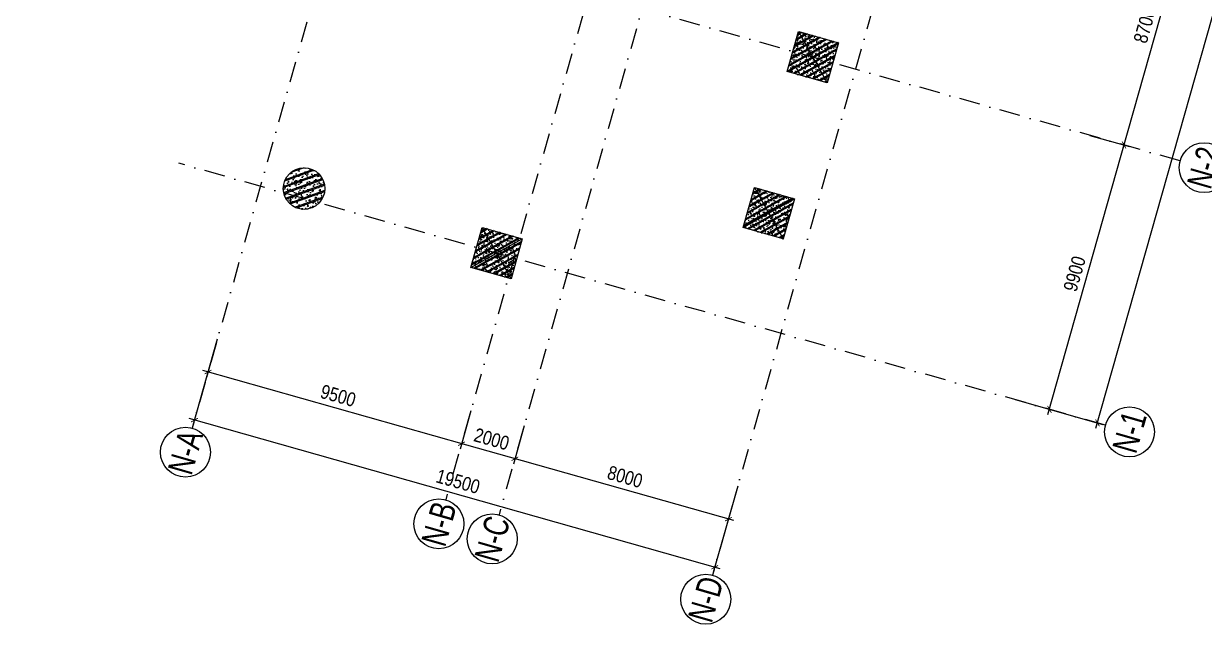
# Model space of a CAD drawing. Header units: millimetres. Extents: x -1307469 to 1307234, y -626931 to 1119422.
# Drawn here: x -69802 to -27223, y 69602 to 91800 of the extents above; entities that cross this region are included whole.
import ezdxf
from ezdxf.enums import TextEntityAlignment as Align

# ---------------------------------------------------------------- set-up
doc = ezdxf.new("R2010")
doc.units = ezdxf.units.MM
doc.header["$LTSCALE"] = 300
doc.header["$MEASUREMENT"] = 0
doc.linetypes.add('DASHDOT', pattern=[1, 0.5, -0.25, 0, -0.25])
doc.linetypes.add('HIDDEN', pattern=[0.375, 0.25, -0.125])
doc.layers.add('KT-Chi gioi XD', color=7, linetype='HIDDEN', true_color=0x0066cc)
for name, color, linetype in [('KT-Hatch', 251, 'Continuous'), ('KT-Kich thuoc', 9, 'Continuous'), ('KT-Luoi truc South Tower', 8, 'DASHDOT'), ('KT-Net cot vach', 6, 'Continuous'), ('ST_MBDV Cot vach 220805$0$AUDIT_I_220805193045-1', 50, 'Continuous')]:
    doc.layers.add(name, color=color, linetype=linetype)
doc.styles.add('Arial Narrow', font='ARIALN.TTF')
doc.styles.add('ST_MBDV Cot vach 220805$0$HBA-Text', font='GOTHIC.TTF')
doc.dimstyles.new('ccu12-200', dxfattribs={"dimscale": 200, "dimtxt": 2.5, "dimasz": 1, "dimexe": 1, "dimexo": 2, "dimgap": 1, "dimtad": 1, "dimdec": 0, "dimdsep": 46, "dimtxsty": 'Arial Narrow', "dimblk": 'ARCHTICK', "dimcen": -1, "dimdle": 1, "dimclrd": 256, "dimclre": 256, "dimclrt": 3, "dimadec": 0, "dimazin": 2, "dimtfac": 0.1, "dimtdec": 0, "dimtmove": 0, "dimatfit": 1, "dimldrblk": 'ARCHTICK', "dimfxl": 1, "dimtvp": 0.833333, "dimtolj": 1, "dimtzin": 12, "dimarcsym": 0})
pattern_1 = [(50, (550, 1550), (286.904, -25.1), [30, -330]), (355, (550, 1550), (-55.5, 300.877), [24, -264]), (100.451, (573.9, 1547.9), (231.404, 275.776), [25.496, -280.457]), (46.184, (550, 1630), (426.896, -66.21), [45, -495]), (96.636, (585.57, 1624.5), (373.865, 389.65), [38.244, -420.685]), (351.184, (550, 1630), (373.865, 389.65), [36, -396]), (21, (590, 1610), (238.763, -161.048), [30, -330]), (326, (590, 1610), (97.326, 290.06), [24, -264]), (71.451, (609.9, 1596.58), (336.09, 129.012), [25.496, -280.457]), (37.5, (550, 1550), (4.864, 133.1575), [0, -260.8, 0, -268, 0, -265]), (7.5, (550, 1550), (105.228, 157.765), [0, -152.8, 0, -254.8, 0, -101]), (327.5, (460.8, 1550), (213.529, -9.022), [0, -100, 0, -312, 0, -414]), (317.5, (420.8, 1550), (233.274, 40.042), [0, -130, 0, -207.2, 0, -294]), (45, (550, 1550), (-120.208, 120.208), []), (45, (550, 1599), (-120.208, 120.208), [])]

# ---------------------------------------------------------------- blocks, each defined once
blk = doc.blocks.new('_ARCHTICK')
at = {"color": 0, "linetype": 'ByBlock', "const_width": 0.15}
blk.add_lwpolyline([(-0.5, -0.5), (0.5, 0.5)], dxfattribs=at)
blk = doc.blocks.new('*D420')
at = {"layer": 'Defpoints', "color": 0, "transparency": 16777216}
for p in [(-29373, 96253, 0), (-27752, 95795), (-31738, 87881, 0)]:
    blk.add_point(p, dxfattribs=at)
at = {"layer": 'KT-Kich thuoc', "lineweight": -2, "transparency": 16777216}
for p, q in [((-30173, 87230), (-27698, 95988)), ((-28988, 96144), (-27560, 95741)), ((-31353, 87772), (-29926, 87369))]:
    blk.add_line(p, q, dxfattribs=at)
at = {"layer": 'KT-Kich thuoc', "lineweight": -2, "transparency": 16777216, "xscale": 200, "yscale": 200, "zscale": 200}
for p, rotation in [((-27752, 95795), 74.2212191827257), ((-30118, 87423), 254.2212191827257)]:
    blk.add_blockref('_ARCHTICK', p, dxfattribs=dict(at, rotation=rotation))
at = {"layer": 'KT-Kich thuoc', "color": 3, "transparency": 16777216, "insert": (-29373, 91733), "char_height": 500, "attachment_point": 5, "rotation": 74.2212, "style": 'Arial Narrow'}
blk.add_mtext('\\A1;8700', dxfattribs=at)
blk = doc.blocks.new('*D421')
at = {"layer": 'Defpoints', "color": 0, "transparency": 16777216}
for p in [(-31738, 87881, 0), (-30118, 87423), (-34430, 78354, 0)]:
    blk.add_point(p, dxfattribs=at)
at = {"layer": 'KT-Kich thuoc', "lineweight": -2, "transparency": 16777216}
for p, q in [((-31353, 87772), (-29926, 87369)), ((-32865, 77704), (-30064, 87615)), ((-34045, 78245), (-32618, 77842))]:
    blk.add_line(p, q, dxfattribs=at)
at = {"layer": 'KT-Kich thuoc', "lineweight": -2, "transparency": 16777216, "xscale": 200, "yscale": 200, "zscale": 200}
for p, rotation in [((-30118, 87423), 74.2212191827257), ((-32810, 77896), 254.2212191827257)]:
    blk.add_blockref('_ARCHTICK', p, dxfattribs=dict(at, rotation=rotation))
at = {"layer": 'KT-Kich thuoc', "color": 3, "transparency": 16777216, "insert": (-31902, 82783), "char_height": 500, "attachment_point": 5, "rotation": 74.2212, "style": 'Arial Narrow'}
blk.add_mtext('\\A1;9900', dxfattribs=at)
blk = doc.blocks.new('*D422')
at = {"layer": 'Defpoints', "color": 0, "transparency": 16777216}
for p in [(-14254, 149758, 0), (-10901, 148811), (-34430, 78354, 0)]:
    blk.add_point(p, dxfattribs=at)
at = {"layer": 'KT-Kich thuoc', "lineweight": -2, "transparency": 16777216}
for p, q in [((-13869, 149649), (-10709, 148756)), ((-31132, 77214), (-10847, 149003)), ((-34045, 78245), (-30886, 77352))]:
    blk.add_line(p, q, dxfattribs=at)
at = {"layer": 'KT-Kich thuoc', "lineweight": -2, "transparency": 16777216, "xscale": 200, "yscale": 200, "zscale": 200}
for p, rotation in [((-10901, 148811), 74.2212191827257), ((-31078, 77407), 254.2212191827257)]:
    blk.add_blockref('_ARCHTICK', p, dxfattribs=dict(at, rotation=rotation))
at = {"layer": 'KT-Kich thuoc', "color": 3, "transparency": 16777216, "insert": (-21428, 113232), "char_height": 500, "attachment_point": 5, "rotation": 74.2212, "style": 'Arial Narrow'}
blk.add_mtext('\\A1;74200', dxfattribs=at)
blk = doc.blocks.new('*D434')
at = {"layer": 'Defpoints', "color": 0, "transparency": 16777216}
for p in [(-62708, 80812, 0), (-63642, 77507), (-43943, 75510, 0)]:
    blk.add_point(p, dxfattribs=at)
at = {"layer": 'KT-Kich thuoc', "lineweight": -2, "transparency": 16777216}
for p, q in [((-62817, 80428), (-63697, 77314)), ((-44684, 72150), (-63835, 77561)), ((-44052, 75125), (-44931, 72012))]:
    blk.add_line(p, q, dxfattribs=at)
at = {"layer": 'KT-Kich thuoc', "lineweight": -2, "transparency": 16777216, "xscale": 200, "yscale": 200, "zscale": 200}
for p, rotation in [((-63642, 77507), 164.2212191783739), ((-44877, 72204), 344.2212191783739)]:
    blk.add_blockref('_ARCHTICK', p, dxfattribs=dict(at, rotation=rotation))
at = {"layer": 'KT-Kich thuoc', "color": 3, "transparency": 16777216, "insert": (-54136, 75293), "char_height": 500, "attachment_point": 5, "rotation": 344.2212, "style": 'Arial Narrow'}
blk.add_mtext('\\A1;19500', dxfattribs=at)
blk = doc.blocks.new('*D435')
at = {"layer": 'Defpoints', "color": 0, "transparency": 16777216}
for p in [(-51641, 77685, 0), (-52086, 76112), (-43943, 75510, 0)]:
    blk.add_point(p, dxfattribs=at)
at = {"layer": 'KT-Kich thuoc', "lineweight": -2, "transparency": 16777216}
for p, q in [((-51750, 77300), (-52140, 75919)), ((-44195, 73882), (-52279, 76166)), ((-44052, 75125), (-44442, 73744))]:
    blk.add_line(p, q, dxfattribs=at)
at = {"layer": 'KT-Kich thuoc', "lineweight": -2, "transparency": 16777216, "xscale": 200, "yscale": 200, "zscale": 200}
for p, rotation in [((-52086, 76112), 164.2212191783739), ((-44387, 73936), 344.2212191783739)]:
    blk.add_blockref('_ARCHTICK', p, dxfattribs=dict(at, rotation=rotation))
at = {"layer": 'KT-Kich thuoc', "color": 3, "transparency": 16777216, "insert": (-48113, 75462), "char_height": 500, "attachment_point": 5, "rotation": 344.2212, "style": 'Arial Narrow'}
blk.add_mtext('\\A1;8000', dxfattribs=at)
blk = doc.blocks.new('*D436')
at = {"layer": 'Defpoints', "color": 0, "transparency": 16777216}
for p in [(-62708, 80812, 0), (-63153, 79239), (-53566, 78229, 0)]:
    blk.add_point(p, dxfattribs=at)
at = {"layer": 'KT-Kich thuoc', "lineweight": -2, "transparency": 16777216}
for p, q in [((-62817, 80428), (-63207, 79046)), ((-53818, 76601), (-63345, 79293)), ((-53675, 77844), (-54065, 76463))]:
    blk.add_line(p, q, dxfattribs=at)
at = {"layer": 'KT-Kich thuoc', "lineweight": -2, "transparency": 16777216, "xscale": 200, "yscale": 200, "zscale": 200}
for p, rotation in [((-63153, 79239), 164.2212191783739), ((-54011, 76655), 344.2212191783739)]:
    blk.add_blockref('_ARCHTICK', p, dxfattribs=dict(at, rotation=rotation))
at = {"layer": 'KT-Kich thuoc', "color": 3, "transparency": 16777216, "insert": (-58458, 78385), "char_height": 500, "attachment_point": 5, "rotation": 344.2212, "style": 'Arial Narrow'}
blk.add_mtext('\\A1;9500', dxfattribs=at)
blk = doc.blocks.new('*D423')
at = {"layer": 'Defpoints', "color": 0, "transparency": 16777216}
for p in [(-53566, 78229, 0), (-51641, 77685, 0), (-54011, 76655)]:
    blk.add_point(p, dxfattribs=at)
at = {"layer": 'KT-Kich thuoc', "lineweight": -2, "transparency": 16777216}
for p, q in [((-53675, 77844), (-54065, 76463)), ((-51750, 77300), (-52140, 75919)), ((-51894, 76057), (-54203, 76710))]:
    blk.add_line(p, q, dxfattribs=at)
at = {"layer": 'KT-Kich thuoc', "lineweight": -2, "transparency": 16777216, "xscale": 200, "yscale": 200, "zscale": 200}
for p, rotation in [((-54011, 76655), 164.2212206128977), ((-52086, 76112), 344.2212206128978)]:
    blk.add_blockref('_ARCHTICK', p, dxfattribs=dict(at, rotation=rotation))
at = {"layer": 'KT-Kich thuoc', "color": 3, "transparency": 16777216, "insert": (-52925, 76822), "char_height": 500, "attachment_point": 5, "rotation": 344.2212, "style": 'Arial Narrow'}
blk.add_mtext('\\A1;2000', dxfattribs=at)
blk = doc.blocks.new('ST_MBDV Cot vach 220805$0$GRID-SYM-flat-103')
at = {"layer": 'ST_MBDV Cot vach 220805$0$AUDIT_I_220805193045-1'}
blk.add_circle((0, 0, 0), 900, dxfattribs=at)
at = {"layer": 'ST_MBDV Cot vach 220805$0$AUDIT_I_220805193045-1', "style": 'ST_MBDV Cot vach 220805$0$HBA-Text'}
blk.add_attdef('GRID', text='', height=900, rotation=19.0471, dxfattribs=at).set_placement((0, 0, 0), align=Align.MIDDLE_CENTER)
blk = doc.blocks.new('*U335')
h = blk.add_hatch()
h.set_pattern_fill('VATLIEU04', color=250, scale=40, style=0, pattern_type=2)
h.set_pattern_definition(pattern_1)
h.paths.add_polyline_path([(-475, -475), (1025, -475), (1025, 1025), (-475, 1025)])
at = {"color": 6, "ltscale": 0.25}
blk.add_lwpolyline([(-475, -475), (1025, -475), (1025, 1025), (-475, 1025)], close=True, dxfattribs=at)
at = {"layer": 'Defpoints', "linetype": 'ByBlock', "ltscale": 30}
for p, q in [((1025, -475), (-475, 1025)), ((-475, -475), (1025, 1025))]:
    blk.add_line(p, q, dxfattribs=at)
blk = doc.blocks.new('*U331')
h = blk.add_hatch()
h.set_pattern_fill('VATLIEU04', color=250, scale=40, style=0, pattern_type=2)
h.set_pattern_definition(pattern_1)
h.paths.add_polyline_path([(-475, -475), (1025, -475), (1025, 1025), (-475, 1025)])
at = {"color": 6, "ltscale": 0.25}
blk.add_lwpolyline([(-475, -475), (1025, -475), (1025, 1025), (-475, 1025)], close=True, dxfattribs=at)
at = {"layer": 'Defpoints', "linetype": 'ByBlock', "ltscale": 30}
for p, q in [((1025, -475), (-475, 1025)), ((-475, -475), (1025, 1025))]:
    blk.add_line(p, q, dxfattribs=at)
blk = doc.blocks.new('*U332')
h = blk.add_hatch()
h.set_pattern_fill('VATLIEU04', color=250, scale=40, style=0, pattern_type=2)
h.set_pattern_definition(pattern_1)
h.paths.add_polyline_path([(-475, -475), (1025, -475), (1025, 1025), (-475, 1025)])
at = {"color": 6, "ltscale": 0.25}
blk.add_lwpolyline([(-475, -475), (1025, -475), (1025, 1025), (-475, 1025)], close=True, dxfattribs=at)
at = {"layer": 'Defpoints', "linetype": 'ByBlock', "ltscale": 30}
for p, q in [((1025, -475), (-475, 1025)), ((-475, -475), (1025, 1025))]:
    blk.add_line(p, q, dxfattribs=at)

msp = doc.modelspace()

# ---------------------------------------------------------------- hatches: boundary and pattern name
at = {"layer": 'KT-Hatch', "ltscale": 0.5}
h = msp.add_hatch(dxfattribs=at)
h.set_pattern_fill('VATLIEU04', color=256, scale=50, angle=335, pattern_type=2)
h.set_pattern_definition([(25, (-143234.43, 195051.33), (311.76915, -180), [37.5, -412.5]), (330, (-143234.43, 195051.33), (96.0694, 370.1782), [30, -330]), (75.4514, (-143208.45, 195036.33), (407.83865, 190.1779), [31.8701, -350.5711]), (21.1842, (-143192.17, 195141.96), (448.6488, -300.5234), [56.25, -618.75]), (71.6356, (-143154.8, 195116.9), (629.386, 243.9225), [47.8051, -525.8565]), (326.1842, (-143192.17, 195141.96), (629.3859, 243.923), [45, -495]), (356, (-143157.42, 195098.17), (185.4137, -308.5802), [37.5, -412.5]), (301, (-143157.42, 195098.17), (263.4901, 277.1898), [30, -330]), (46.4514, (-143141.97, 195072.46), (448.9038, -31.3908), [31.8701, -350.5711]), (12.5, (-143234.43, 195051.33), (75.8538, 148.28266), [0, -326, 0, -335, 0, -331.25]), (342.5, (-143234.43, 195051.33), (202.55378, 123.1402), [0, -191, 0, -318.5, 0, -126.25]), (302.5, (-143335.49, 195098.45), (237.13767, -123.02238), [0, -125, 0, -390, 0, -517.5]), (292.5, (-143380.8, 195119.58), (285.42618, -77.8696), [0, -162.5, 0, -259, 0, -367.5]), (20, (-143234.43, 195051.33), (-72.67928, 199.68468), []), (20, (-143208.55, 195106.84), (-72.67928, 199.68468), [])])
edge = h.paths.add_edge_path()
edge.add_arc((-59688.1, 85854.6), 750, 0, 360)

# ---------------------------------------------------------------- linework, layer by layer
at = {"layer": 'KT-Chi gioi XD', "lineweight": 13, "ltscale": 10, "elevation": 0, "flags": 128}
msp.add_lwpolyline([(-29078.1, 143772.1), (-33774.2, 161645), (-36124.3, 162456.9), (-45058.2, 155685.5), (-68562, 137753.5), (-92229.5, 120645.5, 0.684877), (-61797, 6849.6), (-41426.4, 4693.7), (-2997.3, 5908.3), (-146.9, 9554.9)], format="xyb", close=True, dxfattribs=at)
at = {"layer": 'KT-Luoi truc South Tower', "ltscale": 5}
for p, q in [((-38376.6, 166919.4), (-63723.7, 77217.8)), ((-29234.6, 164336.2), (-54581.7, 74634.5)), ((-27310, 163792.3), (-52657.1, 74090.7)), ((-19611.4, 161616.9), (-44958.5, 71915.3)), ((-28097.4, 86851.9), (-61513.9, 96294.4)), ((-30789.4, 77324.9), (-64205.9, 86767.5))]:
    msp.add_line(p, q, dxfattribs=at)
at = {"layer": 'KT-Net cot vach', "ltscale": 0.5}
msp.add_circle((-59688.1, 85854.6), 750, dxfattribs=at)

# ---------------------------------------------------------------- block references
at = {"layer": 'KT-Kich thuoc'}
ref = msp.add_blockref('ST_MBDV Cot vach 220805$0$GRID-SYM-flat-103', (-27231.3, 86607.1, 0), dxfattribs=at)
ref.add_attrib('GRID', 'N-2', dxfattribs={"layer": 'ST_MBDV Cot vach 220805$0$AUDIT_I_220805193045-1', "height": 900, "rotation": 74, "style": 'ST_MBDV Cot vach 220805$0$HBA-Text', "width": 0.75}).set_placement((-27231.3, 86607.1, 0), align=Align.MIDDLE_CENTER)
ref = msp.add_blockref('ST_MBDV Cot vach 220805$0$GRID-SYM-flat-103', (-29923.3, 77080.4, 0), dxfattribs=at)
ref.add_attrib('GRID', 'N-1', dxfattribs={"layer": 'ST_MBDV Cot vach 220805$0$AUDIT_I_220805193045-1', "height": 900, "rotation": 74, "style": 'ST_MBDV Cot vach 220805$0$HBA-Text', "width": 0.75}).set_placement((-29923.3, 77080.4, 0), align=Align.MIDDLE_CENTER)
ref = msp.add_blockref('ST_MBDV Cot vach 220805$0$GRID-SYM-flat-103', (-63968.5, 76351.7, 0), dxfattribs=at)
ref.add_attrib('GRID', 'N-A', dxfattribs={"layer": 'ST_MBDV Cot vach 220805$0$AUDIT_I_220805193045-1', "height": 900, "rotation": 74, "style": 'ST_MBDV Cot vach 220805$0$HBA-Text', "width": 0.75}).set_placement((-63968.5, 76351.7, 0), align=Align.MIDDLE_CENTER)
ref = msp.add_blockref('ST_MBDV Cot vach 220805$0$GRID-SYM-flat-103', (-54826.5, 73768.4, 0), dxfattribs=at)
ref.add_attrib('GRID', 'N-B', dxfattribs={"layer": 'ST_MBDV Cot vach 220805$0$AUDIT_I_220805193045-1', "height": 900, "rotation": 74, "style": 'ST_MBDV Cot vach 220805$0$HBA-Text', "width": 0.75}).set_placement((-54826.5, 73768.4, 0), align=Align.MIDDLE_CENTER)
ref = msp.add_blockref('ST_MBDV Cot vach 220805$0$GRID-SYM-flat-103', (-52901.8, 73224.6, 0), dxfattribs=at)
ref.add_attrib('GRID', 'N-C', dxfattribs={"layer": 'ST_MBDV Cot vach 220805$0$AUDIT_I_220805193045-1', "height": 900, "rotation": 74, "style": 'ST_MBDV Cot vach 220805$0$HBA-Text', "width": 0.75}).set_placement((-52901.8, 73224.6, 0), align=Align.MIDDLE_CENTER)
ref = msp.add_blockref('ST_MBDV Cot vach 220805$0$GRID-SYM-flat-103', (-45203.3, 71049.2, 0), dxfattribs=at)
ref.add_attrib('GRID', 'N-D', dxfattribs={"layer": 'ST_MBDV Cot vach 220805$0$AUDIT_I_220805193045-1', "height": 900, "rotation": 74, "style": 'ST_MBDV Cot vach 220805$0$HBA-Text', "width": 0.75}).set_placement((-45203.3, 71049.2, 0), align=Align.MIDDLE_CENTER)
at = {"layer": 'KT-Net cot vach', "linetype": 'ByBlock', "xscale": -0.9999999999999997, "rotation": 254.2212213650004}
for name, p in [('*U332', (-41677.4, 90403.4)), ('*U331', (-43268.2, 84773.9, 9.3)), ('*U335', (-53083.4, 83338.8))]:
    msp.add_blockref(name, p, dxfattribs=at)

# ---------------------------------------------------------------- dimensions: what is measured, and where the dimension line sits
at = {"layer": 'KT-Kich thuoc'}
for base, p1, p2, angle, picture, middle in [((-10901.4, 148810.6), (-34430.3, 78353.9, 0), (-14253.6, 149757.8, 0), 74.22122, '*D422', (-21427.8, 113232.4)), ((-27752.4, 95795.1), (-31738.3, 87880.7, 0), (-29372.5, 96252.9, 0), 74.22122, '*D420', (-29373.4, 91732.8)), ((-30118.2, 87422.9), (-34430.3, 78353.9, 0), (-31738.3, 87880.7, 0), 74.22122, '*D421', (-31902.4, 82783.3)), ((-63642.2, 77506.5), (-43942.8, 75510, 0), (-62708, 80812.5, 0), 164.22122, '*D434', (-54135.8, 75293.4)), ((-63152.7, 79238.7), (-53566, 78229.2, 0), (-62708, 80812.5, 0), 164.22122, '*D436', (-58457.9, 78385.2)), ((-52086, 76111.6), (-43942.8, 75510, 0), (-51641.3, 77685.4, 0), 164.22122, '*D435', (-48113, 75462))]:
    dim = msp.add_linear_dim(base=base, p1=p1, p2=p2, angle=angle, dimstyle='ccu12-200', dxfattribs=at)
    dim.commit()
    dim.dimension.update_dxf_attribs({"geometry": picture, "text_midpoint": middle})
dim = msp.add_aligned_dim(p1=(-51641.3, 77685.4, 0), p2=(-53566, 78229.2, 0), distance=1635.4, dimstyle='ccu12-200', dxfattribs=at)
dim.commit()
dim.dimension.update_dxf_attribs({"geometry": '*D423', "text_midpoint": (-52924.6, 76821.6)})

doc.saveas('drawing.dxf')
